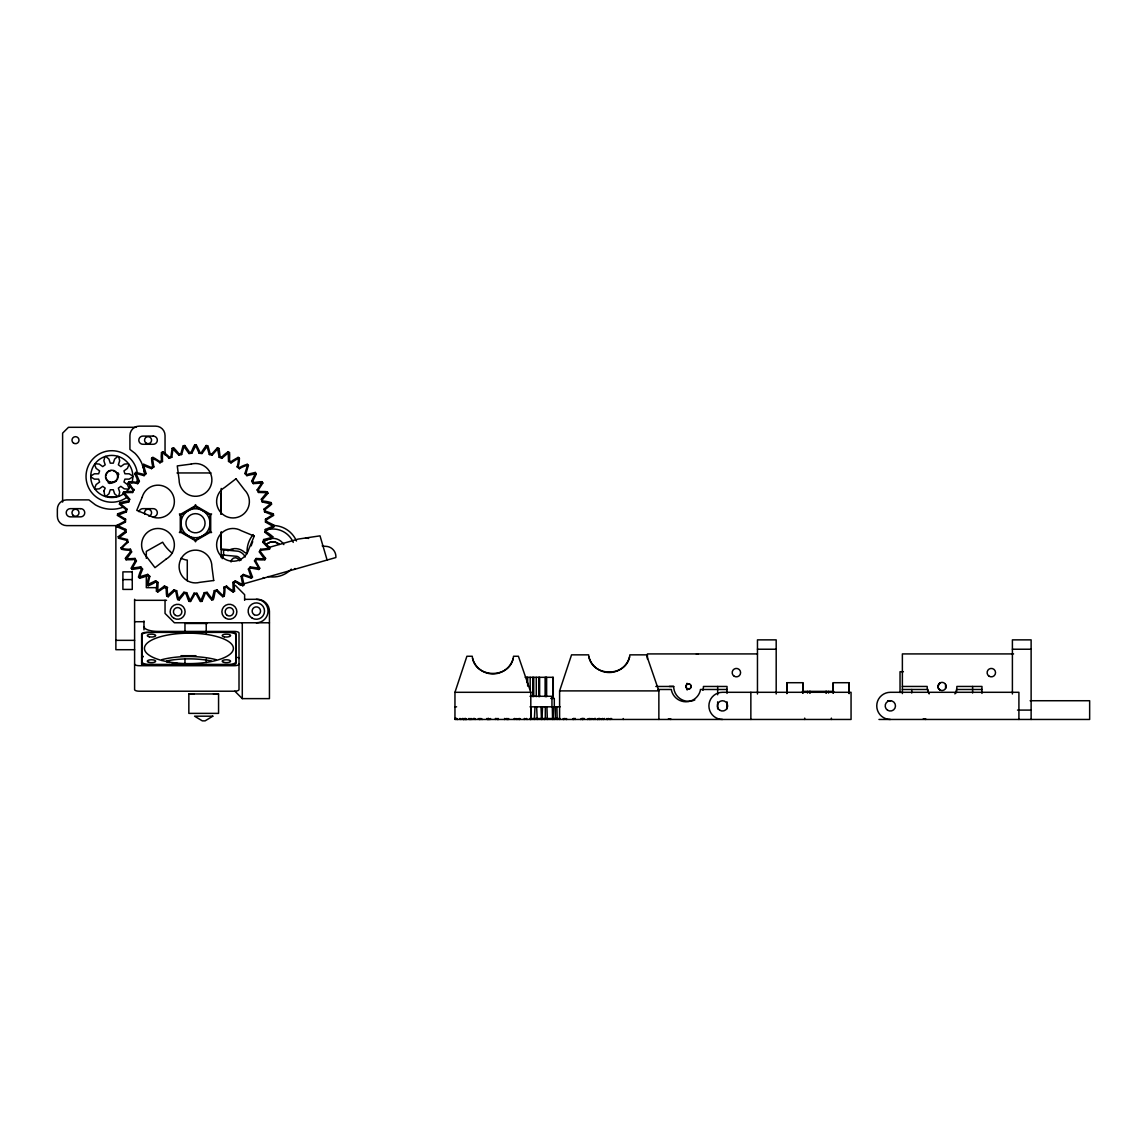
<?xml version="1.0" encoding="UTF-8"?>
<svg xmlns="http://www.w3.org/2000/svg" width="1147" height="1147" viewBox="0 0 1147 1147"><rect width="100%" height="100%" fill="white"/><g stroke="black" fill="none" stroke-linecap="round" stroke-linejoin="round"><path stroke-width="1.5" d="M221.213 547.908L221.213 532.007M221.213 493.554L221.213 514.329L221.213 488.45M786.899 693.634L786.899 682.709L802.814 682.709L802.814 693.275M802.814 693.032L802.814 682.709M804.692 719.456L804.692 718.122M807.502 693.032L807.502 691.369M828.564 693.032L828.564 691.369M833.252 693.075L833.252 682.709L849.167 682.709L849.167 693.275M849.167 693.634L849.167 682.709M226.532 586.045L227.364 588.038A34.023 34.023 0 0 0 231.465 590.977L233.185 591.981L231.952 590.175A33.091 33.091 0 0 1 227.981 587.321L226.532 586.045L223.909 587.192L223.995 589.185A33.564 33.564 0 0 1 223.636 594.074L222.948 595.666L217.055 589.888L214.288 590.648L212.095 598.892L207.12 592.325L204.266 592.655L200.897 600.512L196.926 593.271L194.058 593.2L190.087 600.512L186.717 592.669L183.878 592.253L178.402 598.791L176.681 590.719L173.957 589.816L167.591 595.494L167.061 587.264L164.494 585.974L157.784 590.906L158.028 582.432L155.691 580.783L147.949 584.397L149.813 576.353L147.719 574.375L139.547 576.812L142.601 569.098L140.766 566.89L132.335 568.095L136.436 560.94L135.016 558.446L126.7 558.861L131.633 551.908L130.514 549.27L128.521 549.284A33.134 33.134 0 0 1 123.661 548.753L122.084 547.994L124.263 545.599A32.761 32.761 0 0 1 128.077 542.33L127.417 539.534L119.345 537.527L126.07 532.294L125.754 529.441L118.055 525.799L125.424 522.086L125.611 519.233L118.442 514.989L126.399 511.906L126.916 509.082L120.464 503.848L128.779 501.97L129.711 499.246L124.277 492.68L132.608 492.493L133.841 489.898A32.747 32.747 0 0 1 130.83 485.869L129.224 483.059L130.93 482.658A33.134 33.134 0 0 1 135.79 483.202L137.726 483.647L139.404 481.31L136.092 473.467L144.106 475.661L146.099 473.596L143.604 465.668L151.533 468.636L153.856 466.944L152.537 458.728L155.82 459.961A32.847 32.847 0 0 1 159.949 462.815L162.487 461.481L162.387 453.165L164.021 453.768A33.593 33.593 0 0 1 169.139 458.298L171.806 457.28L172.939 449.079L178.875 455.158L181.656 454.527L183.964 446.584L188.968 453.524L191.807 453.237L195.736 445.724L199.177 453.294L202.03 453.509L207.019 446.599L209.328 454.527L212.123 455.158L217.586 448.95L219.177 457.266L221.83 458.356L228.167 452.95L228.525 461.409L230.991 462.886L238.046 458.456L238.375 460.176A33.564 33.564 0 0 1 237.171 466.886L239.393 468.693L241.142 467.704A33.048 33.048 0 0 1 245.644 465.782L247.379 465.668L244.928 473.553L246.863 475.661L255.208 473.84L251.623 481.296L253.286 483.618L261.76 483.059L257.129 489.912L258.433 492.464L266.706 492.68L261.33 499.246L262.247 501.956L270.52 503.848L264.068 509.082L264.584 511.906L272.542 514.989L265.459 519.218L265.473 522.086L272.914 526.287L265.287 529.455L264.9 532.294L271.638 537.527L263.638 539.549L262.835 542.302L268.742 548.467L260.541 549.298L259.337 551.893L264.283 558.861L256.039 558.489L254.491 560.883L258.649 568.095L250.261 566.919L248.369 569.084L251.107 577.17L243.307 574.432L241.128 576.296L242.648 584.683L235.35 580.855L232.913 582.375L233.199 590.906M149.813 576.353L148.737 576.626L146.945 584.798L148.178 585.759L150.042 585.013A34.568 34.568 0 0 0 154.515 582.705L155.691 580.783M232.913 582.375L233.959 582.819L235.35 580.855M233.185 591.981L234.547 591.221L233.959 582.819M167.061 587.264L166.1 587.823L166.415 594.203L166.745 596.182L168.208 596.741L173.398 591.981L173.957 589.816M573.385 719.456L573.414 718.524M265.287 529.455L266.133 530.172L268.857 529.254A36.561 36.561 0 0 0 273.832 526.86L273.889 525.297L272.197 524.222L266.405 521.441L265.473 522.086M171.806 457.28L170.903 456.621L172.15 448.348L173.641 447.889L175.118 449.251L179.262 454.112L178.875 455.158M230.991 462.886L232.024 460.893L238.117 457.381L239.408 458.241L239.307 460.248A34.539 34.539 0 0 1 238.562 465.223L237.171 466.886M498.013 719.456L498.07 718.524L498.013 719.456L496.966 718.524L497.956 719.456M125.424 522.086L124.636 519.806L125.611 519.233M238.046 458.456L238.117 457.381M162.831 452.95L162.917 451.875L161.498 452.535L161.225 456.377L161.483 460.951L162.487 461.481M159.949 462.815L160.05 461.711L154.673 458.255L152.881 457.381L151.576 458.241A36.919 36.919 0 0 0 152.121 463.732L152.78 466.571L153.856 466.944M239.393 468.693L240.698 466.872A34.023 34.023 0 0 1 245.329 464.893L247.236 464.291L248.412 465.324L246.031 473.367L244.928 473.553M228.525 461.409L229.529 460.922L229.672 454.542L229.486 452.535L228.067 451.875A36.991 36.991 0 0 0 223.665 455.201L221.586 457.252L221.83 458.356M214.288 590.648L215.149 591.379L213.93 597.687L213.299 599.58L211.779 599.924A36.991 36.991 0 0 1 208.209 595.723L206.632 593.314L207.12 592.325M124.636 519.806L117.453 515.404L117.625 513.856L124.22 511.419L126.399 511.906M722.481 719.456A13.578 13.578 0 0 1 708.903 705.878A13.578 13.578 0 0 1 722.481 692.301L851.06 692.301L851.06 719.456L454.958 719.456L454.958 692.301L466.901 656.256L472.263 656.256C474.414 679.139 511.361 679.139 513.512 656.256L518.401 656.256L530.803 692.301L530.803 719.456M559.607 719.456L559.607 690.895L571.55 654.851L588.612 654.851C590.762 677.734 627.696 677.734 629.861 654.851L646.449 654.851L658.865 690.895L658.865 719.456M264.9 532.294L266.133 530.172M148.178 585.759L148.336 584.683M217.055 589.888L216.726 590.949L218.633 593.099L222.776 596.741L222.948 595.666M142.601 569.098L141.482 569.213L140.221 571.837A36.919 36.919 0 0 0 138.5 577.084L139.576 578.203L143.289 577.228L147.547 575.507L147.719 574.375M222.776 596.741L224.239 596.182L224.568 594.203A34.539 34.539 0 0 0 224.927 589.185L223.909 587.192M158.028 582.432L157.01 582.862L156.393 589.214L156.436 591.221L157.799 591.981L163.62 588.038L164.494 585.974M125.596 511.132L126.916 509.082M263.638 539.549L264.369 540.38L270.592 538.918L272.47 538.23L272.742 536.696A36.561 36.561 0 0 0 268.412 533.269L265.918 531.778M181.656 454.527L180.853 453.753L182.545 447.602L183.305 445.739L184.839 445.523L188.868 451.287L188.968 453.524M247.021 465.338L247.236 464.291M508.436 719.456L508.651 718.524M169.139 458.298L170.903 456.621M173.412 448.95L173.641 447.889M246.863 475.661L248.426 474.055L255.265 472.449L256.268 473.654L255.595 475.532L252.741 481.253L251.623 481.296M204.266 592.655L204.668 594.863L202.001 601.372L200.438 601.472L199.291 599.838L196.309 594.189L196.926 593.271M125.883 509.526L119.431 504.135L119.818 502.63L126.7 501.167L128.779 501.97M690.781 687.741L690.781 685.175M939.981 682.909L937.931 686.451L938.475 688.501A4.101 4.101 0 0 0 945.572 688.501L945.572 684.401M262.835 542.302L264.369 540.38M139.576 578.203L139.877 577.17M136.436 560.94L135.332 560.883L132.077 566.374L131.26 568.209L132.163 569.471L139.117 568.382L140.766 566.89M211.779 599.924L212.095 598.892M128.091 501.081L129.711 499.246M260.541 549.298L261.143 550.23L269.459 549.27L269.961 547.793L263.925 541.943M191.807 453.237L191.119 452.362L193.7 446.527L194.718 444.792L196.266 444.792L199.42 451.086L199.177 453.294M590.777 719.456L591.106 718.524M589.558 719.456L589.902 718.524M254.892 473.467L255.265 472.449M687.039 683.282L685.978 686.465L687.168 689.992M253.286 483.618L253.688 482.572L260.025 481.726L262.018 481.697L262.835 483.03L258.247 490.041L257.129 489.912M184.452 446.527L184.839 445.523M589.486 719.456L589.873 718.524M194.058 593.2L194.144 595.436L190.545 601.472L188.997 601.372L188.108 599.566L185.972 593.515L186.717 592.669M128.622 499.547L123.016 493.253L123.632 491.819L130.643 491.389L132.608 492.493M259.337 551.893L261.143 550.23M132.163 569.471L132.622 568.496M200.438 601.472L200.897 600.512M132.034 491.504L133.841 489.898M131.633 551.908L130.529 551.707L126.471 556.682L125.396 558.374L126.113 559.765L133.138 559.679L135.016 558.446M202.03 453.509L202.116 451.287L206.145 445.523L207.679 445.739L208.439 447.602L210.13 453.753L209.328 454.527M256.039 558.489L256.498 559.492L259.351 559.822A36.991 36.991 0 0 0 264.871 559.765L265.588 558.374L260.455 551.707M530.645 719.456L531.147 706.824M524.666 718.524L524.15 719.456L524.666 718.524M261.502 482.643L262.018 481.697M258.433 492.464L258.993 491.475L265.373 491.561L267.366 491.819L267.968 493.267L262.405 499.533L261.33 499.246M195.736 445.724L196.266 444.792M183.878 592.253L183.635 594.476L179.204 599.924L177.685 599.58L177.068 597.673L175.821 591.422L176.681 590.719M132.737 490.027L128.149 483.03L128.966 481.697L130.959 481.726A34.095 34.095 0 0 1 135.977 482.285L137.726 483.647M254.491 560.883L256.498 559.492M126.113 559.765L126.7 558.861M128.077 542.316L127.03 541.957L121.023 547.793L121.525 549.27L123.489 549.671A34.095 34.095 0 0 0 128.493 550.216L130.514 549.27M188.997 601.372L189.599 600.469M541.943 719.456L542.574 706.824M535.004 718.524L534.359 719.456L535.004 706.824M137.325 482.6L139.404 481.31M250.261 566.919L250.576 567.994L258.821 569.471L259.724 568.209L255.623 560.854M212.123 455.158L211.722 454.112L217.342 447.889L218.833 448.348L219.306 450.284L220.095 456.621L219.177 457.266M266.706 492.68L267.366 491.819M262.247 501.956L262.405 499.533M207.019 446.599L207.679 445.739M607.351 719.456L608.096 718.524M553.815 718.524L553.069 719.456L553.815 706.824M138.271 481.281L134.715 473.654L135.719 472.449L142.558 474.055L144.106 475.661M601.903 719.456L602.691 718.524M545.312 718.524L544.524 719.456L545.312 718.524L545.312 706.824M294.148 569.442L294.98 568.496M248.369 569.084L250.576 567.994M121.525 549.27L122.242 548.467M610.691 718.524L609.846 719.456L610.921 718.524M177.685 599.58L178.402 598.791M127.03 541.957L127.417 539.534M563.75 719.456L564.611 718.524M604.082 718.524L603.15 719.456M555.377 718.524L554.488 719.456L555.363 718.524L555.363 706.824M143.862 474.557L146.099 473.596M243.307 574.432L243.465 575.536L251.408 578.203L252.483 577.084L249.501 569.213M262.935 501.067L265.789 501.368A36.991 36.991 0 0 1 271.165 502.63L271.567 504.135L270.147 505.555L265.1 509.526L264.068 509.082M610.706 719.456L611.652 718.524M573.801 719.456L574.747 718.524M270.391 503.375L271.165 502.63M264.584 511.906L265.1 509.526M218.045 449.094L218.833 448.348M144.995 473.396L142.586 465.324L143.748 464.291L151.461 467.532L151.533 468.636M601.286 719.456L602.333 718.524M607.494 719.456L608.541 718.524M591.092 719.456L592.153 718.524M597.988 719.456L599.236 718.524M603.494 719.456L604.555 718.524M126.657 540.366L118.514 538.23L118.241 536.696L123.847 532.452L126.07 532.294M241.128 576.296L243.465 575.536M118.514 538.23L119.345 537.527M587.809 719.456L588.913 718.524L587.751 719.456M125.066 531.778L125.754 529.441M166.745 596.182L167.591 595.494M235.336 581.959L242.806 585.759L244.039 584.798L242.232 576.583M115.99 481.138L111.775 482.787L108.621 481.941A6.323 6.323 0 0 1 108.621 470.987A6.323 6.323 0 0 1 118.098 476.464A6.323 6.323 0 0 1 108.621 481.941M265.401 511.132L273.359 513.856L273.531 515.419L266.391 519.806L265.459 519.218M151.461 467.532L152.78 466.571M272.484 514.501L273.359 513.856M228.597 453.165L229.486 452.535M124.894 530.158L117.152 526.86L117.094 525.297L124.536 521.441M117.152 526.86L118.069 526.287M156.436 591.221L157.354 590.662M160.05 461.711L161.483 460.951M272.929 525.799L273.889 525.297M238.447 458.728L239.408 458.241M224.869 587.794L226.36 587.135M117.453 515.404L118.442 514.989M146.945 584.798L147.949 584.397M271.724 537.04L272.742 536.696M247.379 465.668L248.412 465.324M831.518 692.2L833.482 691.87M247.179 553.643L244.54 552.324A13.348 13.348 0 0 0 227.823 550.847M267.997 547.707L298.177 539.09L320.013 535.85L327.11 560.037M215.149 591.379L216.726 590.949M119.431 504.135L120.464 503.848M689.849 688.687L687.268 688.687A2.581 2.581 0 0 1 687.268 684.229L689.849 684.229M138.5 577.084L139.547 576.812M179.262 454.112L180.853 453.753M268.9 547.994L269.961 547.793M255.208 473.84L256.268 473.654M115.99 496.866L107.56 496.866M205.012 593.515L206.632 593.314M123.016 493.253L124.091 493.138M131.26 568.209L132.335 568.095M189.499 452.52L191.119 452.362M264.513 558.417L265.588 558.374M261.76 483.059L262.835 483.03M669.246 686.465L673.69 686.451A14.868 14.868 0 0 0 694.838 699.928M213.457 693.935L218.561 693.949L218.561 713.377L188.839 713.377L188.839 693.949L193.958 693.935M136.364 427.301L68.476 427.301L62.612 433.15L62.612 502.099M176.982 472.951L211.048 472.951M117.051 525.627L66.712 525.627A9.362 9.362 0 0 1 57.35 516.265L57.35 509.239A9.362 9.362 0 0 1 66.712 499.877L88.907 499.877L95.387 504.852A32.776 32.776 0 0 0 123.518 507.06M122.901 579.593L132.263 579.593M156.996 587.665L146.314 587.665L146.314 575.493M164.121 587.665L167.677 587.665M244.626 599.365L257.272 599.293A12.173 12.173 0 0 1 269.445 611.466L269.445 698.623L242.289 698.623L234.834 691.168M134.6 600.311L166.544 600.311M134.6 621.717L143.963 621.717M269.445 622.778L174.401 622.778L165.039 613.416L165.039 600.311M207.392 623.481L184.968 623.481L184.968 632.37M115.876 640.341L134.6 640.341M757.464 649.231L776.189 649.231M1012.4 649.231L1031.124 649.231M134.6 649.704L115.876 649.704L115.876 525.627M757.464 653.919L647.438 653.919L647.438 659.052M1013.561 653.919L902.374 653.919L902.374 693.591M180.954 655.711L196.008 655.711M903.392 671.712L900.037 671.712L900.037 692.53M525.168 677.318L553.27 677.318L553.27 698.394M655.826 686.465L673.69 686.465M902.374 686.451L927.163 686.451A14.868 14.868 0 0 0 929.156 693.892M657.934 689.49L671.382 689.49L671.554 690.766A14.868 14.868 0 0 0 700.272 690.766L700.43 689.49L727.026 689.49M902.374 689.49L927.78 689.49L927.952 690.766A14.868 14.868 0 0 0 928.841 693.204M981.961 689.49L956.827 689.49L956.67 690.766A14.868 14.868 0 0 1 955.781 693.204M559.607 690.895L658.865 690.895M802.355 691.369L833.726 691.369M454.958 692.301L530.803 692.301M188.839 693.949L218.561 693.949M530 696.286L551.951 696.286L551.951 706.824M550.732 698.394L554.302 698.394L554.302 707.169M887.635 700.731L890.66 700.731M1030.135 700.731L1089.65 700.731L1089.65 719.456L878.96 719.456M454.958 706.824L456.606 706.824M530 706.824L560.152 706.824M1017.504 710.093L1031.124 710.093M455.072 718.524L455.976 719.456L454.958 718.524L456.606 718.524M531.147 718.524L560.152 718.524M668.5 718.753L670.852 719.456M923.435 718.753L925.787 719.456M668.5 718.997L670.852 718.997M923.435 718.997L925.787 718.997M194.675 594.146L196.309 594.189M128.149 483.03L129.224 483.059M125.396 558.374L126.471 558.417M199.865 452.405L201.485 452.52M221.213 549.04L232.87 549.972M221.213 554.904L236.913 556.324A5.821 5.821 0 0 1 240.899 560.453M221.213 549.585L238.404 551.248A11.112 11.112 0 0 1 245.229 556.983M802.585 691.87L804.549 692.2M258.649 568.095L259.724 568.209M266.907 493.138L267.968 493.267M184.366 593.271L185.972 593.515M134.715 473.654L135.776 473.84M121.023 547.793L122.084 547.994M210.13 453.753L211.722 454.112M251.437 576.812L252.483 577.084M270.52 503.848L271.567 504.135M263.222 577.572L264.412 577.93M174.272 590.906L175.821 591.422M142.586 465.324L143.604 465.668M118.241 536.696L119.259 537.04M220.095 456.621L221.586 457.252M243.035 584.397L244.039 584.798M272.542 514.989L273.531 515.419M164.652 587.092L166.1 587.823M151.576 458.241L152.537 458.728M117.094 525.297L118.055 525.799M229.529 460.922L230.92 461.754M233.63 590.662L234.547 591.221M272.914 526.287L273.832 526.86M162.917 451.875L164.566 453.008A34.568 34.568 0 0 1 168.437 456.234L169.383 457.209M155.677 581.93L157.01 582.862M161.498 452.535L162.387 453.165M117.625 513.856L118.499 514.501M238.232 466.542L239.494 467.56M223.407 595.494L224.239 596.182M474.514 718.524L475.647 719.456L474.471 718.524M480.937 718.524L482.055 719.456M271.638 537.527L272.47 538.23M480.908 718.524L482.012 719.456M465.539 718.524L466.628 719.456M488.479 718.524L489.554 719.456M464.463 718.524L465.539 719.456M488.45 718.524L489.511 719.456M470.686 718.524L471.747 719.456M459.703 718.524L460.764 719.456M465.496 718.524L466.557 719.456M478.242 718.524L479.274 719.456M456.52 718.524L457.553 719.456M147.547 575.507L148.737 576.626M172.15 448.348L172.939 449.079M486.959 718.524L487.948 719.456M237.343 582.504L239.866 584.941L335.856 557.542A10.337 10.337 0 0 0 334.135 550.904L333.275 549.8A10.337 10.337 0 0 0 325.906 546.345A20.847 20.847 0 0 1 322.178 545.872M119.818 502.63L120.593 503.375M463.245 719.456L462.284 718.524L463.173 719.456M939.981 690.007L938.475 688.501A4.101 4.101 0 0 1 942.031 682.35A4.101 4.101 0 0 1 945.572 688.501M235.264 585.328L244.626 594.691L244.626 600.311M496.68 718.524L497.583 719.456M246.031 473.367L247.121 474.557M212.582 598.791L213.299 599.58M268.742 548.467L269.459 549.27M507.175 718.524L507.978 719.456M456.85 718.524L457.653 719.456M140.45 567.966L141.482 569.213M183.305 445.739L183.964 446.584M526.272 718.524L527.003 719.456M526.272 718.524L526.989 719.456M123.632 491.819L124.277 492.68M518.215 718.524L518.917 719.456M460.262 718.524L460.951 719.456M252.741 481.253L253.688 482.572M201.399 600.469L202.001 601.372M264.283 558.861L264.871 559.765M536.624 718.524L537.226 719.456L536.624 706.824M529.584 718.524L530.158 719.456M134.514 559.478L135.332 560.883M194.718 444.792L195.248 445.724M128.966 481.697L129.482 482.643M258.247 490.041L258.993 491.475M473.611 718.524L474.069 719.456L473.582 718.524M190.087 600.512L190.545 601.472M546.918 718.524L547.348 719.456L546.918 706.824M258.362 568.496L258.821 569.471M541.026 718.524L541.456 719.456L541.026 706.824M471.632 718.524L472.048 719.456M129.883 550.216L130.529 551.707M206.145 445.523L206.532 446.527M135.719 472.449L136.092 473.467M178.889 598.892L179.204 599.924M556.897 718.524L557.184 719.456L556.897 706.824M552.582 719.456L552.309 706.824M251.107 577.17L251.408 578.203M479.36 718.524L479.618 719.456M217.342 447.889L217.586 448.95M143.748 464.291L143.977 465.338M168.036 595.666L168.208 596.741M242.648 584.683L242.806 585.759M563.177 718.524L563.306 719.456M228.067 451.875L228.167 452.95M152.881 457.381L152.938 458.456M266.391 519.806L266.405 521.441M157.784 590.906L157.799 591.981M1031.124 719.456L1031.124 639.868L1012.4 639.868L1012.4 693.992M1018.909 719.456L1018.909 692.301L890.33 692.301A13.578 13.578 0 0 0 876.752 705.878A13.578 13.578 0 0 0 890.33 719.456M981.961 693.405L981.961 686.451L956.885 686.451A14.868 14.868 0 0 1 954.906 693.892M972.599 686.451L972.599 693.017M911.736 689.49L911.736 693.017M833.252 682.709L833.252 693.275M831.374 718.122L831.374 719.456M786.899 682.709L786.899 693.275M776.189 693.992L776.189 639.868L757.464 639.868L757.464 693.992M750.855 692.301L750.855 719.456M727.026 693.405L727.026 686.465L703.426 686.465A14.868 14.868 0 0 1 702.91 690.308M727.026 701.835L727.026 708.889M717.664 686.465L717.664 694.781M717.664 701.835L717.664 708.889M623.28 718.538L623.28 719.456M606.892 718.538L606.892 719.456M552.954 677.318L552.954 698.394M546.632 677.318L546.632 696.63M545.915 677.318L545.915 696.63M545.112 677.318L545.112 696.63M539.62 677.318L539.62 696.63M538.789 677.318L538.789 696.63M536.28 677.318L536.28 696.63M533.728 677.318L533.728 696.63M532.738 677.318L532.738 696.63M530.172 677.318L530.172 689.619M527.663 677.318L527.663 686.107M526.831 677.318L526.831 682.594M506.931 718.538L506.931 719.456M490.543 718.538L490.543 719.456M242.289 622.778L242.289 698.623M223.565 549.771L223.565 555.091M221.213 532.179L221.213 557.671M206.231 622.778L206.231 633.158M206.231 659.109L206.231 662.579M187.276 580.769L187.276 560.08L185.671 559.865A37.923 37.923 0 0 1 180.982 558.274M184.968 659.038L184.968 664.371M165.039 454.814L165.039 435.502A9.362 9.362 0 0 0 155.677 426.139L139.289 426.139A9.362 9.362 0 0 0 129.926 435.502L129.926 449.423L134.959 453.294A32.776 32.776 0 0 1 144.508 474.758M146.314 558.331L146.314 551.377L162.645 542.201A37.923 37.923 0 0 0 172.408 553.327M143.963 620.957L143.963 629.832M142.099 663.21L142.099 634.793A7.025 2.409 0 0 1 149.11 632.384M141.626 664.17L141.626 633.99A4.688 1.606 0 0 1 146.314 632.384L231.522 632.384A4.688 1.606 0 0 1 236.196 633.99L236.196 663.138A4.688 1.606 0 0 1 231.522 664.744L146.314 664.744A4.688 1.606 0 0 1 141.626 663.138M134.6 599.308L134.6 689.619A4.688 1.606 0 0 0 139.289 691.211L234.332 691.211A4.688 1.606 0 0 0 239.006 689.619L239.006 633.029A4.688 1.606 0 0 0 234.332 631.423L158.014 631.423A14.051 4.803 0 0 1 143.963 626.62M696.387 654.148A7.025 7.025 0 0 1 698.208 653.919M687.268 688.687A2.581 2.581 0 0 0 691.125 686.465A2.581 2.581 0 0 0 687.268 684.229M629.588 656.93A21.076 21.076 0 0 1 588.884 656.93M513.239 658.335A21.076 21.076 0 0 1 472.535 658.335M177.398 663.425A44.475 15.212 0 0 1 171.892 662.78M170.114 662.507A44.475 15.212 0 0 1 166.673 661.905M142.099 662.02A7.025 2.409 0 0 0 149.11 664.414L228.712 664.414A7.025 2.409 0 0 0 235.737 662.02L235.737 634.793A7.025 2.409 0 0 0 228.712 632.384M142.099 658.106A7.025 2.409 0 0 1 143.031 656.916M161.842 659.654A44.475 15.212 0 0 1 215.994 659.654M166.673 660.901A44.475 15.212 0 0 1 211.148 660.901M141.626 657.317A4.688 1.606 0 0 1 143.002 656.184M239.006 664.099A4.688 1.606 0 0 1 234.332 665.704L139.289 665.704A4.688 1.606 0 0 1 134.6 664.099M237.644 657.417A4.688 1.606 0 0 1 239.006 658.55M266.133 544.667A9.362 9.362 0 0 1 279.366 544.452A9.362 9.362 0 0 0 268.011 543.205M291.338 569.141A25.75 25.75 0 0 1 268.212 576.568M247.078 551.65A25.75 25.75 0 0 1 253.2 534.574M272.413 525.484A25.75 25.75 0 0 1 296.456 540.997M263.581 542.273A12.875 12.875 0 0 1 283.868 544.61M251.25 545.829A22.237 22.237 0 0 1 252.727 541.714M266.721 529.842A22.237 22.237 0 0 1 293.231 542.388M222.317 558.675A13.348 13.348 0 0 1 223.952 554.833M231.049 561.987A4.215 4.215 0 0 1 239.336 560.826M305.546 537.986A9.721 9.721 0 0 1 308.6 538.459M153.225 516.853A4.101 4.101 0 0 0 157.325 512.752A4.101 4.101 0 0 0 153.225 508.651L142.902 508.651A4.101 4.101 0 0 0 138.945 511.691M256.34 599.365A11.699 11.699 0 0 1 268.04 611.079A11.699 11.699 0 0 1 256.34 622.778M130.557 486.027A21.076 21.076 0 0 1 125.453 492.493M124.163 493.511A21.076 21.076 0 0 1 91.746 482.973A21.076 21.076 0 0 1 111.775 455.402A21.076 21.076 0 0 1 131.819 482.973M109.897 483.489A7.269 7.269 0 0 1 108.148 482.758M118.069 472.836A7.269 7.269 0 0 1 118.801 474.586M144.952 514.386A3.513 3.513 0 0 1 146.701 509.512A3.513 3.513 0 0 1 151.404 511.677A3.513 3.513 0 0 1 148.838 516.179M137.31 479.833A25.75 25.75 0 0 1 136.651 483.131M134.084 489.339A25.75 25.75 0 0 1 132.206 492.135M127.46 496.895A25.75 25.75 0 0 1 88.936 488.35A25.75 25.75 0 0 1 104.033 451.904A25.75 25.75 0 0 1 137.31 473.109M116.421 472.908A5.85 5.85 0 0 1 117.18 478.7M116.421 480.034A5.85 5.85 0 0 1 108.219 481.109M107.13 480.034A5.85 5.85 0 0 1 106.126 477.984M105.983 475.704A5.85 5.85 0 0 1 107.13 472.908M108.219 471.818A5.85 5.85 0 0 1 111.015 470.657M113.295 470.815A5.85 5.85 0 0 1 115.345 471.818M180.28 515.462L180.28 531.018L179.405 532.523L181.154 532.523L194.617 540.294L195.492 541.814L196.366 540.294L209.844 532.523L211.578 532.523L210.704 531.018L210.704 515.462L211.578 513.942L209.829 513.942L196.366 506.171L195.492 504.651L194.617 506.171L181.154 513.942L179.405 513.942L180.28 515.462M809.954 691.369L809.954 692.974L809.954 691.369M826.112 691.369L826.112 692.974L826.112 691.369M495.576 718.524L495.547 719.456L495.561 718.524M575.163 718.524L575.12 719.456L575.192 718.524M103.933 490.859L104.85 496.192L105.782 496.508L108.951 493.812L110.255 489.769L113.309 489.769L114.614 493.812L117.768 496.508L118.715 496.192L119.689 492.163L118.37 488.135L120.836 486.342L124.263 488.837L128.407 489.152L128.98 488.35L127.403 484.521L123.962 482.027L124.908 479.131L129.152 479.131L132.679 476.966L132.679 475.976L129.152 473.797L124.908 473.797L123.962 470.901L127.403 468.406L128.98 464.578L128.407 463.775L124.263 464.091L120.836 466.6L118.37 464.807L119.689 460.764L118.715 456.735L117.768 456.434L114.614 459.115L113.309 463.159L110.255 463.159L108.951 459.115L105.782 456.434L104.85 456.735L103.875 460.764L105.194 464.807L102.728 466.6L99.287 464.091L95.158 463.775L94.57 464.578L96.147 468.406L99.588 470.901L98.656 473.797L94.398 473.797L90.871 475.976L90.871 476.966L94.398 479.131L98.656 479.131L99.588 482.027L96.147 484.521L94.57 488.35L95.158 489.152L99.287 488.837L102.728 486.342L105.194 488.135L103.933 490.859M582.791 718.524L582.604 719.456L582.791 718.524M583.077 718.524L582.891 719.456L583.049 718.524M504.737 718.524L504.537 719.456L504.737 718.524M514.501 718.524L514.143 719.456L514.487 718.524M519.749 718.524L519.39 719.456L519.749 718.524M142.156 497.325L136.765 510.358L149.798 515.749A16.388 16.388 0 0 0 172.839 508.479A16.388 16.388 0 0 0 163.591 486.156A16.388 16.388 0 0 0 142.156 497.325M254.233 536.079L248.827 549.112A16.388 16.388 0 0 1 227.393 560.266A16.388 16.388 0 0 1 218.145 537.943A16.388 16.388 0 0 1 241.2 530.674L254.233 536.079M598.204 718.524L597.716 719.456L598.204 718.524M595.522 718.524L595.021 719.456L595.479 718.524M599.809 718.524L599.178 719.456L599.809 718.524M564.955 718.524L563.98 719.456L564.941 718.524M583.981 718.524L582.977 719.456L583.995 718.524M573.873 718.524L572.826 719.456L573.844 718.524M581.873 718.524L580.783 719.456L581.873 718.524M594.734 718.524L593.616 719.456L594.691 718.524M235.995 478.772L224.812 487.36A16.388 16.388 0 0 0 219.579 510.96A16.388 16.388 0 0 0 243.537 514.114A16.388 16.388 0 0 0 244.583 489.97L235.995 478.772M166.186 559.062L154.988 567.65L146.4 556.453A16.388 16.388 0 0 1 147.447 532.308A16.388 16.388 0 0 1 171.405 535.463A16.388 16.388 0 0 1 166.186 559.062M212.826 716.187L205.098 720.861L202.302 720.861L194.574 716.187L212.826 716.187M195.492 506.515L181.025 514.874L181.025 531.591L195.492 539.95L209.973 531.591L209.973 514.874L195.492 506.515M191.248 464.076L177.269 465.911L179.104 479.905A16.388 16.388 0 0 0 196.926 496.235A16.388 16.388 0 0 0 211.636 477.066A16.388 16.388 0 0 0 191.248 464.076M213.715 580.511L199.736 582.346A16.388 16.388 0 0 1 179.348 569.371A16.388 16.388 0 0 1 194.058 550.202A16.388 16.388 0 0 1 211.88 566.518L213.715 580.511M153.225 436.089L142.902 436.089A4.101 4.101 0 0 0 138.801 440.176A4.101 4.101 0 0 0 142.902 444.276L153.225 444.276A4.101 4.101 0 0 0 157.325 440.176A4.101 4.101 0 0 0 153.225 436.089M80.663 508.651L70.325 508.651A4.101 4.101 0 0 0 66.225 512.752A4.101 4.101 0 0 0 70.325 516.853L80.663 516.853A4.101 4.101 0 0 0 84.749 512.752A4.101 4.101 0 0 0 80.663 508.651M132.263 571.866L122.901 571.866L122.901 589.415L132.263 589.415L132.263 571.866M470.471 719.456L469.338 718.524L470.399 719.456M464.177 719.456L463.159 718.524L464.119 719.456M507.175 719.456L506.228 718.524L507.146 719.456M463.789 719.456L462.929 718.524L463.761 719.456M516.91 719.456L516.064 718.524L516.896 719.456M465.797 719.456L465.065 718.524L465.782 719.456M469.252 719.456L468.65 718.524L469.18 719.456M480.149 719.456L479.847 718.524L480.091 719.456M487.36 719.456L487.231 718.524L487.346 719.456M566.546 719.456L566.403 718.524L566.518 719.456M488.35 719.456L488.235 718.524L488.35 719.456M734.281 676.286A4.215 4.215 0 0 0 740.604 672.644A4.215 4.215 0 0 0 734.281 668.988A4.215 4.215 0 0 0 734.281 676.286M719.714 710.222A5.147 5.147 0 0 0 727.628 706.108A5.147 5.147 0 0 0 720.101 701.319A5.147 5.147 0 0 0 719.714 710.222M887.563 710.222A5.147 5.147 0 0 0 895.477 706.108A5.147 5.147 0 0 0 887.95 701.319A5.147 5.147 0 0 0 887.563 710.222M989.216 676.286A4.215 4.215 0 0 0 995.539 672.644A4.215 4.215 0 0 0 989.216 668.988A4.215 4.215 0 0 0 989.216 676.286M161.842 660.471A44.475 15.212 0 0 0 233.013 650.392A44.475 15.212 0 0 0 171.892 634.348A44.475 15.212 0 0 0 161.842 660.471M223.808 662.364A4.215 1.448 0 0 0 230.547 661.403A4.215 1.448 0 0 0 224.755 659.883A4.215 1.448 0 0 0 223.808 662.364M148.895 662.364A4.215 1.448 0 0 0 155.634 661.403A4.215 1.448 0 0 0 149.841 659.883A4.215 1.448 0 0 0 148.895 662.364M149.354 636.843A4.215 1.448 0 0 0 155.677 635.596A4.215 1.448 0 0 0 149.354 634.348A4.215 1.448 0 0 0 149.354 636.843M224.267 636.843A4.215 1.448 0 0 0 230.59 635.596A4.215 1.448 0 0 0 224.267 634.348A4.215 1.448 0 0 0 224.267 636.843M254.233 614.72A4.215 4.215 0 0 0 260.555 611.079A4.215 4.215 0 0 0 254.233 607.423A4.215 4.215 0 0 0 254.233 614.72M252.24 618.176A8.187 8.187 0 0 0 264.527 611.079A8.187 8.187 0 0 0 252.24 603.982A8.187 8.187 0 0 0 252.24 618.176M225.629 618.262A7.484 7.484 0 0 0 236.87 611.781A7.484 7.484 0 0 0 225.629 605.286A7.484 7.484 0 0 0 225.629 618.262M173.9 618.262A7.484 7.484 0 0 0 185.126 611.781A7.484 7.484 0 0 0 173.9 605.286A7.484 7.484 0 0 0 173.9 618.262M227.264 615.423A4.215 4.215 0 0 0 233.587 611.781A4.215 4.215 0 0 0 227.264 608.125A4.215 4.215 0 0 0 227.264 615.423M175.534 615.423A4.215 4.215 0 0 0 181.857 611.781A4.215 4.215 0 0 0 175.534 608.125A4.215 4.215 0 0 0 175.534 615.423M145.683 442.756A3.513 3.513 0 0 0 151.49 440.95A3.513 3.513 0 0 0 147.017 436.821A3.513 3.513 0 0 0 145.683 442.756M73.007 515.232A3.513 3.513 0 0 0 78.885 513.655A3.513 3.513 0 0 0 74.584 509.354A3.513 3.513 0 0 0 73.007 515.232M73.523 443.086A3.513 3.513 0 0 0 79 440.419A3.513 3.513 0 0 0 73.953 437.021A3.513 3.513 0 0 0 73.523 443.086M188.251 535.764A14.467 14.467 0 0 0 209.973 523.233A14.467 14.467 0 0 0 188.251 510.702A14.467 14.467 0 0 0 188.251 535.764M188.725 530A9.577 9.577 0 0 0 204.74 525.713A9.577 9.577 0 0 0 193.011 513.985A9.577 9.577 0 0 0 188.725 530"/></g></svg>
